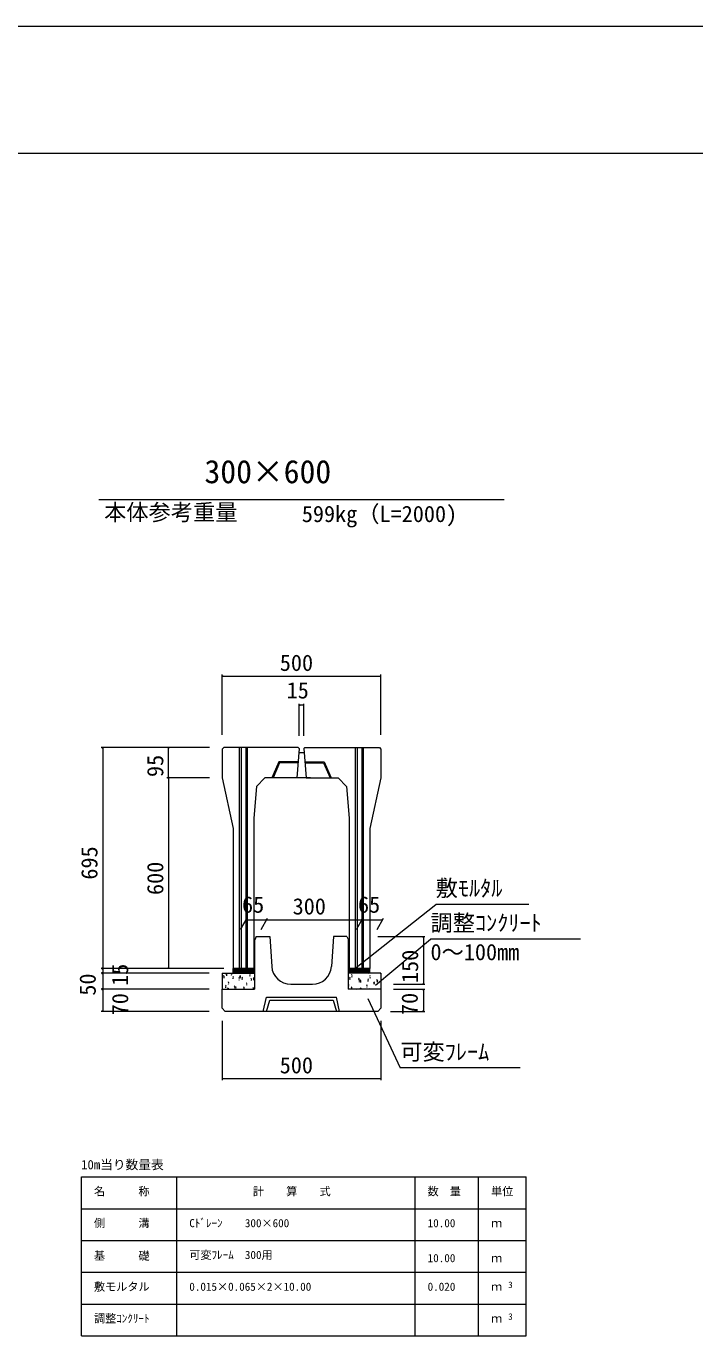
# Model space of a CAD drawing. Units: millimetres on the paper, scale 1:20. Extents: x -2 to 839, y 0 to 594.
# Drawn here: x 418.4 to 523.7, y 388.1 to 594.1 of the extents above; entities that cross this region are included whole.
import ezdxf
from ezdxf.enums import TextEntityAlignment as Align

# ---------------------------------------------------------------- set-up
doc = ezdxf.new("R2010")
doc.units = ezdxf.units.MM
for name, color, linetype, lineweight in [('0_2', 7, 'Continuous', 18), ('D-STR-DIM（寸法）', 7, 'Continuous', 18), ('D-STR-HTXT（旗揚げ）', 4, 'Continuous', 18), ('D-STR-STRn（構造物）', 5, 'Continuous', 18), ('D-STR-TXT（文字）', 7, 'Continuous', 18), ('D-STR（構造物外形線）', 1, 'Continuous', 18), ('D-TTL(外枠）', 2, 'Continuous', 18), ('DEFPOINTS_3', 8, 'Continuous', 18)]:
    doc.layers.add(name, color=color, linetype=linetype, lineweight=lineweight)
doc.styles.add('ＭＳ ゴシック', font='')
doc.styles.get('ＭＳ ゴシック').set_extended_font_data('MS Gothic')

msp = doc.modelspace()

# ---------------------------------------------------------------- linework, layer by layer
at = {"layer": '0_2'}
for p, q in [((449.276, 491.884), (449.426, 491.909)), ((449.426, 491.859), (449.276, 491.884)), ((474.126, 491.909), (474.276, 491.884)), ((474.276, 491.884), (474.126, 491.859)), ((461.39, 487.301), (461.54, 487.326)), ((461.54, 487.276), (461.39, 487.301)), ((462.013, 487.326), (462.163, 487.301)), ((462.163, 487.301), (462.013, 487.276)), ((430.455, 480.495), (430.48, 480.645)), ((430.48, 480.645), (430.505, 480.495)), ((440.815, 480.495), (440.84, 480.645)), ((440.84, 480.645), (440.865, 480.495)), ((440.84, 475.895), (440.815, 476.045)), ((440.865, 476.045), (440.84, 475.895)), ((440.815, 475.745), (440.84, 475.895)), ((440.84, 475.895), (440.865, 475.745)), ((453.057, 453.564), (453.207, 453.589)), ((453.207, 453.539), (453.057, 453.564)), ((456.145, 453.589), (456.295, 453.564)), ((456.295, 453.564), (456.145, 453.539)), ((456.295, 453.564), (456.445, 453.589)), ((456.445, 453.539), (456.295, 453.564)), ((471.145, 453.589), (471.295, 453.564)), ((471.295, 453.564), (471.145, 453.539)), ((471.295, 453.564), (471.445, 453.589)), ((471.445, 453.539), (471.295, 453.564)), ((474.408, 453.589), (474.558, 453.564)), ((474.558, 453.564), (474.408, 453.539)), ((480.926, 450.745), (480.951, 450.895)), ((480.951, 450.895), (480.976, 450.745)), ((430.48, 445.895), (430.455, 446.045)), ((430.455, 445.745), (430.48, 445.895)), ((430.48, 445.145), (430.455, 445.295)), ((430.455, 444.995), (430.48, 445.145)), ((430.505, 446.045), (430.48, 445.895)), ((430.48, 445.895), (430.505, 445.745)), ((430.505, 445.295), (430.48, 445.145)), ((430.48, 445.145), (430.505, 444.995)), ((440.84, 445.895), (440.815, 446.045)), ((440.865, 446.045), (440.84, 445.895)), ((480.951, 443.395), (480.926, 443.545)), ((480.976, 443.545), (480.951, 443.395)), ((430.48, 442.645), (430.455, 442.795)), ((430.455, 442.495), (430.48, 442.645)), ((430.505, 442.795), (430.48, 442.645)), ((430.48, 442.645), (430.505, 442.495)), ((480.926, 442.495), (480.951, 442.645)), ((480.951, 442.645), (480.976, 442.495)), ((430.48, 439.145), (430.455, 439.295)), ((430.505, 439.295), (430.48, 439.145)), ((480.951, 439.145), (480.926, 439.295)), ((480.976, 439.295), (480.951, 439.145)), ((449.264, 428.567), (449.414, 428.592)), ((474.114, 428.592), (474.264, 428.567)), ((449.414, 428.542), (449.264, 428.567)), ((474.264, 428.567), (474.114, 428.542))]:
    msp.add_line(p, q, dxfattribs=at)
at = {"layer": '0_2', "color": 9}
for p, q in [((449.276, 491.884), (449.296, 491.884)), ((474.276, 491.884), (474.256, 491.884)), ((461.39, 487.301), (461.41, 487.301)), ((462.163, 487.301), (462.143, 487.301)), ((430.48, 480.645), (430.48, 480.625)), ((440.84, 480.645), (440.84, 480.625)), ((440.84, 475.895), (440.84, 475.915)), ((440.84, 475.895), (440.84, 475.875)), ((453.057, 453.564), (453.077, 453.564)), ((456.295, 453.564), (456.275, 453.564)), ((456.295, 453.564), (456.315, 453.564)), ((471.295, 453.564), (471.275, 453.564)), ((471.295, 453.564), (471.315, 453.564)), ((474.558, 453.564), (474.538, 453.564)), ((480.951, 450.895), (480.951, 450.875)), ((430.48, 445.895), (430.48, 445.915)), ((430.48, 445.895), (430.48, 445.875)), ((430.48, 445.145), (430.48, 445.165)), ((430.48, 445.145), (430.48, 445.125)), ((440.84, 445.895), (440.84, 445.915)), ((480.951, 443.395), (480.951, 443.415)), ((430.48, 442.645), (430.48, 442.665)), ((430.48, 442.645), (430.48, 442.625)), ((480.951, 442.645), (480.951, 442.625)), ((430.48, 439.145), (430.48, 439.165)), ((480.951, 439.145), (480.951, 439.165)), ((449.264, 428.567), (449.284, 428.567)), ((474.264, 428.567), (474.244, 428.567))]:
    msp.add_line(p, q, dxfattribs=at)
at = {"layer": 'D-STR-DIM（寸法）'}
for p, q in [((449.276, 482.645), (449.276, 492.134)), ((449.296, 491.884), (474.256, 491.884)), ((474.276, 482.645), (474.276, 492.134)), ((461.39, 482.495), (461.39, 487.551)), ((462.143, 487.301), (461.41, 487.301)), ((462.163, 482.495), (462.163, 487.551)), ((447.276, 480.645), (430.23, 480.645)), ((430.48, 480.625), (430.48, 445.915)), ((447.276, 480.645), (440.59, 480.645)), ((440.84, 475.915), (440.84, 480.625)), ((447.276, 475.895), (440.59, 475.895)), ((447.276, 475.895), (440.59, 475.895)), ((440.84, 475.875), (440.84, 445.915)), ((452.181, 452.046), (453.202, 453.814)), ((453.077, 453.564), (456.275, 453.564)), ((455.418, 452.046), (456.439, 453.814)), ((455.418, 452.046), (456.439, 453.814)), ((456.315, 453.564), (471.275, 453.564)), ((470.418, 452.046), (471.439, 453.814)), ((470.418, 452.046), (471.439, 453.814)), ((471.315, 453.564), (474.538, 453.564)), ((473.681, 452.046), (474.702, 453.814)), ((473.776, 450.895), (481.201, 450.895)), ((480.951, 450.875), (480.951, 443.415)), ((449.026, 445.895), (430.23, 445.895)), ((449.53, 445.895), (430.23, 445.895)), ((447.264, 445.145), (430.23, 445.145)), ((447.264, 445.145), (430.23, 445.145)), ((430.48, 445.875), (430.48, 445.165)), ((430.48, 445.125), (430.48, 442.665)), ((449.026, 445.895), (440.59, 445.895)), ((476.264, 443.395), (481.201, 443.395)), ((447.264, 442.645), (430.23, 442.645)), ((447.264, 442.645), (430.23, 442.645)), ((430.48, 442.625), (430.48, 439.165)), ((476.264, 442.645), (481.201, 442.645)), ((480.951, 442.625), (480.951, 439.165)), ((447.264, 439.145), (430.23, 439.145)), ((475.764, 439.145), (481.201, 439.145)), ((449.264, 437.645), (449.264, 428.317)), ((474.264, 437.645), (474.264, 428.317)), ((449.284, 428.567), (474.244, 428.567))]:
    msp.add_line(p, q, dxfattribs=at)
at = {"layer": 'D-STR-HTXT（旗揚げ）'}
for p, q in [((429.872, 519.682), (493.655, 519.682)), ((469.854, 445.608), (482.889, 455.976)), ((497.55, 455.976), (482.889, 455.976)), ((473.425, 443.25), (482.07, 450.514)), ((505.669, 450.514), (482.07, 450.514)), ((472.233, 441.145), (477.317, 430.233)), ((496.18, 430.233), (477.317, 430.233)), ((427.149, 413.097), (497.149, 413.097)), ((427.149, 388.097), (427.149, 413.097)), ((442.149, 388.097), (442.149, 413.097)), ((479.649, 388.097), (479.649, 413.097)), ((489.649, 397.097), (489.649, 413.097)), ((489.649, 388.097), (489.649, 413.097)), ((497.149, 388.097), (497.149, 413.097)), ((427.149, 408.097), (497.149, 408.097)), ((427.149, 403.097), (497.149, 403.097)), ((427.149, 398.097), (497.149, 398.097)), ((427.149, 393.097), (497.149, 393.097)), ((427.149, 388.097), (497.149, 388.097))]:
    msp.add_line(p, q, dxfattribs=at)
at = {"layer": 'D-STR-STRn（構造物）'}
for p, q in [((449.264, 445.145), (454.389, 445.145)), ((449.264, 445.145), (449.264, 442.645)), ((449.887, 444.969), (450.042, 445.131)), ((450.793, 445.145), (450.804, 445.138)), ((451.026, 445.145), (451.026, 445.895)), ((451.026, 445.856), (451.065, 445.895)), ((451.026, 445.679), (451.242, 445.895)), ((451.026, 445.503), (451.419, 445.895)), ((451.026, 445.326), (451.595, 445.895)), ((451.026, 445.149), (451.772, 445.895)), ((451.199, 445.145), (451.949, 445.895)), ((451.376, 445.145), (452.126, 445.895)), ((451.553, 445.145), (452.303, 445.895)), ((451.729, 445.145), (452.479, 445.895)), ((451.906, 445.145), (452.656, 445.895)), ((452.083, 445.145), (452.833, 445.895)), ((452.26, 445.145), (453.01, 445.895)), ((452.436, 445.145), (453.186, 445.895)), ((452.613, 445.145), (453.363, 445.895)), ((452.79, 445.145), (453.54, 445.895)), ((452.967, 445.145), (453.717, 445.895)), ((453.144, 445.145), (453.894, 445.895)), ((453.32, 445.145), (454.07, 445.895)), ((453.497, 445.145), (454.247, 445.895)), ((453.579, 445.045), (453.719, 445.098)), ((453.674, 445.145), (454.389, 445.86)), ((453.851, 445.145), (454.389, 445.683)), ((454.027, 445.145), (454.389, 445.506)), ((454.204, 445.145), (454.389, 445.329)), ((454.381, 445.145), (454.389, 445.153)), ((469.139, 445.761), (469.273, 445.895)), ((469.139, 445.584), (469.45, 445.895)), ((469.139, 445.407), (469.627, 445.895)), ((469.139, 445.23), (469.803, 445.895)), ((474.264, 445.145), (469.139, 445.145)), ((469.23, 445.145), (469.98, 445.895)), ((469.407, 445.145), (470.157, 445.895)), ((469.584, 445.145), (470.334, 445.895)), ((469.761, 445.145), (470.511, 445.895)), ((469.937, 445.145), (470.687, 445.895)), ((470.114, 445.145), (470.864, 445.895)), ((470.291, 445.145), (471.041, 445.895)), ((470.468, 445.145), (471.218, 445.895)), ((470.644, 445.145), (471.394, 445.895)), ((470.821, 445.145), (471.571, 445.895)), ((470.998, 445.145), (471.748, 445.895)), ((471.175, 445.145), (471.925, 445.895)), ((471.352, 445.145), (472.102, 445.895)), ((471.528, 445.145), (472.278, 445.895)), ((471.705, 445.145), (472.455, 445.895)), ((471.882, 445.145), (472.501, 445.764)), ((472.059, 445.145), (472.501, 445.587)), ((472.235, 445.145), (472.501, 445.411)), ((472.412, 445.145), (472.501, 445.234)), ((472.501, 445.145), (472.501, 445.895)), ((474.245, 445.029), (474.264, 445.084)), ((474.264, 445.145), (474.264, 442.645)), ((449.519, 444.652), (449.615, 444.766)), ((449.519, 444.652), (449.639, 444.641)), ((449.6, 444.363), (449.577, 444.488)), ((449.797, 443.147), (449.893, 443.262)), ((449.797, 443.147), (449.916, 443.137)), ((449.887, 444.969), (450.065, 444.941)), ((450.022, 444.719), (450, 444.909)), ((450.218, 443.755), (450.358, 443.808)), ((450.218, 443.755), (450.317, 443.687)), ((450.278, 443.41), (450.319, 443.531)), ((450.765, 444.861), (450.805, 444.981)), ((450.954, 444.526), (451.05, 444.641)), ((450.954, 444.526), (451.073, 444.516)), ((451.034, 444.237), (451.011, 444.363)), ((451.231, 443.022), (451.327, 443.137)), ((451.231, 443.022), (451.351, 443.011)), ((451.412, 442.949), (451.552, 443.003)), ((451.898, 444.4), (452.038, 444.453)), ((451.898, 444.4), (451.998, 444.333)), ((451.958, 444.055), (451.999, 444.176)), ((452.021, 444.638), (452.177, 444.8)), ((452.021, 444.638), (452.199, 444.61)), ((452.157, 444.388), (452.135, 444.578)), ((452.388, 444.4), (452.484, 444.515)), ((452.388, 444.401), (452.508, 444.39)), ((452.469, 444.112), (452.446, 444.237)), ((452.666, 442.896), (452.762, 443.011)), ((453.092, 443.594), (453.232, 443.648)), ((453.092, 443.594), (453.192, 443.527)), ((453.152, 443.25), (453.193, 443.371)), ((453.579, 445.045), (453.678, 444.978)), ((453.639, 444.7), (453.679, 444.821)), ((453.823, 444.275), (453.919, 444.39)), ((453.823, 444.275), (453.942, 444.265)), ((453.903, 443.986), (453.88, 444.112)), ((454.156, 444.307), (454.311, 444.469)), ((454.156, 444.307), (454.334, 444.279)), ((454.291, 444.057), (454.269, 444.247)), ((469.144, 443.439), (469.284, 443.492)), ((469.144, 443.439), (469.243, 443.371)), ((469.204, 443.094), (469.245, 443.215)), ((469.325, 444.399), (469.421, 444.514)), ((469.325, 444.399), (469.444, 444.388)), ((469.406, 444.11), (469.383, 444.235)), ((469.602, 442.894), (469.699, 443.009)), ((469.63, 444.889), (469.77, 444.943)), ((469.631, 444.889), (469.73, 444.822)), ((469.691, 444.545), (469.731, 444.665)), ((470.759, 444.273), (470.856, 444.388)), ((470.759, 444.273), (470.879, 444.263)), ((470.84, 443.985), (470.817, 444.11)), ((470.824, 444.084), (470.964, 444.137)), ((470.824, 444.084), (470.924, 444.017)), ((470.884, 443.739), (470.925, 443.86)), ((470.966, 443.938), (471.122, 444.1)), ((470.966, 443.938), (471.144, 443.91)), ((471.102, 443.688), (471.08, 443.878)), ((472.018, 443.278), (472.158, 443.332)), ((472.018, 443.278), (472.118, 443.211)), ((472.078, 442.934), (472.119, 443.055)), ((472.194, 444.148), (472.29, 444.263)), ((472.194, 444.148), (472.313, 444.137)), ((472.275, 443.859), (472.252, 443.984)), ((472.505, 444.729), (472.645, 444.782)), ((472.505, 444.729), (472.604, 444.662)), ((472.565, 444.384), (472.605, 444.505)), ((473.101, 443.607), (473.257, 443.769)), ((473.101, 443.607), (473.279, 443.579)), ((473.236, 443.357), (473.214, 443.547)), ((473.628, 444.022), (473.725, 444.137)), ((473.628, 444.022), (473.748, 444.012)), ((473.709, 443.734), (473.686, 443.859)), ((473.698, 443.923), (473.839, 443.977)), ((473.699, 443.923), (473.798, 443.856)), ((473.759, 443.579), (473.799, 443.7)), ((449.877, 442.858), (449.854, 442.984)), ((450.152, 442.69), (450.308, 442.852)), ((450.152, 442.69), (450.33, 442.662)), ((451.312, 442.733), (451.289, 442.858)), ((451.412, 442.949), (451.511, 442.882)), ((451.485, 442.645), (451.512, 442.726)), ((452.666, 442.896), (452.785, 442.886)), ((452.739, 442.645), (452.723, 442.733)), ((454.1, 442.771), (454.197, 442.886)), ((454.1, 442.771), (454.22, 442.76)), ((454.286, 442.789), (454.389, 442.829)), ((454.286, 442.789), (454.385, 442.722)), ((469.602, 442.895), (469.722, 442.884)), ((469.676, 442.645), (469.66, 442.731)), ((470.368, 442.645), (470.478, 442.687)), ((471.037, 442.769), (471.133, 442.884)), ((471.037, 442.769), (471.156, 442.759)), ((472.473, 442.645), (472.568, 442.758))]:
    msp.add_line(p, q, dxfattribs=at)
at = {"layer": 'D-STR-TXT（文字）', "color": 5}
for p, q in [((454.276, 445.895), (454.389, 445.895)), ((469.276, 445.895), (469.139, 445.895))]:
    msp.add_line(p, q, dxfattribs=at)
at = {"layer": 'D-STR（構造物外形線）'}
for p, q in [((449.276, 480.395), (449.526, 480.645)), ((449.276, 480.395), (449.276, 475.895)), ((461.251, 480.645), (449.526, 480.645)), ((452.026, 445.895), (452.026, 480.645)), ((452.276, 480.645), (452.276, 445.895)), ((453.026, 480.645), (453.026, 445.895)), ((453.276, 445.895), (453.276, 480.645)), ((461.39, 480.495), (461.026, 475.895)), ((461.251, 480.645), (461.39, 480.495)), ((462.163, 480.495), (462.301, 480.645)), ((462.163, 480.495), (462.526, 475.895)), ((462.301, 480.645), (474.026, 480.645)), ((470.276, 445.895), (470.276, 480.645)), ((470.526, 480.645), (470.526, 445.895)), ((471.276, 480.645), (471.276, 445.895)), ((471.526, 445.895), (471.526, 480.645)), ((474.026, 480.645), (474.276, 480.395)), ((474.276, 480.395), (474.276, 475.895)), ((458.226, 478.395), (457.126, 475.895)), ((458.324, 478.245), (457.29, 475.895)), ((461.224, 478.395), (458.226, 478.395)), ((461.212, 478.245), (458.324, 478.245)), ((461.342, 479.895), (462.211, 479.895)), ((462.329, 478.395), (465.326, 478.395)), ((462.341, 478.245), (465.229, 478.245)), ((465.229, 478.245), (466.263, 475.895)), ((465.326, 478.395), (466.426, 475.895)), ((449.276, 475.895), (451.026, 467.895)), ((454.676, 474.545), (454.276, 469.545)), ((456.026, 475.895), (454.676, 474.545)), ((463.179, 475.895), (456.026, 475.895)), ((462.526, 475.895), (467.526, 475.895)), ((467.526, 475.895), (468.876, 474.545)), ((468.876, 474.545), (469.276, 469.545)), ((474.276, 475.895), (472.526, 467.895)), ((451.026, 467.895), (451.026, 445.895)), ((454.276, 469.545), (454.276, 445.895)), ((469.276, 469.545), (469.276, 445.895)), ((472.526, 467.895), (472.526, 445.895)), ((454.389, 450.395), (454.389, 442.645)), ((454.658, 450.895), (454.408, 450.395)), ((454.658, 450.895), (456.783, 450.895)), ((454.658, 450.895), (456.783, 450.895)), ((456.783, 450.895), (457.084, 446.203)), ((466.783, 450.895), (466.469, 446.195)), ((468.908, 450.895), (466.783, 450.895)), ((468.908, 450.895), (469.158, 450.395)), ((469.139, 450.433), (469.139, 442.645)), ((454.276, 445.895), (451.026, 445.895)), ((472.526, 445.895), (469.276, 445.895)), ((460.077, 443.395), (463.476, 443.395)), ((449.264, 439.645), (449.264, 442.645)), ((449.264, 442.645), (454.389, 442.645)), ((455.764, 439.145), (456.264, 441.395)), ((456.264, 441.395), (467.264, 441.395)), ((467.764, 439.145), (467.264, 441.395)), ((474.264, 442.645), (469.139, 442.645)), ((474.264, 442.645), (474.264, 439.645)), ((449.764, 439.145), (449.264, 439.645)), ((473.764, 439.145), (449.764, 439.145)), ((473.764, 439.145), (449.764, 439.145)), ((456.264, 439.145), (456.764, 440.895)), ((456.764, 440.895), (466.764, 440.895)), ((466.764, 440.895), (467.264, 439.145)), ((474.264, 439.645), (473.764, 439.145))]:
    msp.add_line(p, q, dxfattribs=at)
for centre, start, end in [((460.077, 446.395), 183.67103, 269.99614), ((463.476, 446.395), 269.99614, 356.18575)]:
    msp.add_arc(centre, 3, start, end, dxfattribs=at)
at = {"layer": 'D-TTL(外枠）'}
msp.add_line((23.367, 574.14), (818.367, 574.14), dxfattribs=at)
at = {"layer": 'DEFPOINTS_3'}
msp.add_line((-1.633, 594.14), (839.367, 594.14), dxfattribs=at)

# ---------------------------------------------------------------- texts
at = {"layer": 'D-STR-STRn（構造物）', "color": 7, "style": 'ＭＳ ゴシック'}
for s, p in [('500', (458.356, 491.934)), ('15', (459.434, 487.6)), ('65', (452.411, 453.889)), ('300', (460.375, 453.614)), ('65', (470.661, 453.889)), ('500', (458.344, 428.617))]:
    msp.add_text(s, height=2.566, dxfattribs=at).set_placement(p, align=Align.BOTTOM_LEFT)
for s, p in [('95', (440.79, 476.014)), ('695', (430.43, 459.868)), ('600', (440.79, 457.448)), ('150', (480.901, 443.601)), ('15', (435.248, 443.147)), ('50', (430.155, 441.612)), ('70', (435.27, 438.52)), ('70', (480.841, 438.568))]:
    msp.add_text(s, height=2.566, rotation=90, dxfattribs=at).set_placement(p, align=Align.BOTTOM_LEFT)
at = {"layer": 'D-STR-TXT（文字）', "style": 'ＭＳ ゴシック'}
for s, height, p in [('300×600', 3.666, (446.498, 521.131)), ('本体参考重量', 2.566, (430.703, 515.615)), ('599kg（L=2000)', 2.566, (461.822, 515.352)), ('敷ﾓﾙﾀﾙ', 2.566, (482.889, 456.476)), ('調整ｺﾝｸﾘｰﾄ', 2.566, (482.07, 451.014)), ('0～100mm', 2.566, (482.07, 446.422)), ('可変ﾌﾚｰﾑ', 2.566, (477.317, 430.733)), ('10m当り数量表', 1.466, (427.094, 413.859)), ('名\u3000\u3000\u3000称', 1.283, (429.11, 409.798)), ('計\u3000\u3000算\u3000\u3000式', 1.283, (454.114, 409.798)), ('数\u3000量', 1.283, (481.61, 409.798)), ('単位', 1.283, (491.61, 409.798)), ('側\u3000\u3000\u3000溝', 1.283, (429.11, 404.798)), ('Cﾄﾞﾚｰﾝ\u3000\u3000300×600', 1.283, (444.11, 404.798)), ('10.00', 1.283, (481.624, 404.798)), ('ｍ', 1.283, (491.61, 404.798)), ('基\u3000\u3000\u3000礎', 1.283, (429.11, 399.666)), ('可変ﾌﾚｰﾑ\u3000300用', 1.283, (444.11, 399.798)), ('10.00', 1.283, (481.624, 399.298)), ('ｍ', 1.283, (491.61, 399.298)), ('敷モルタル', 1.283, (429.11, 394.798)), ('0.015×0.065×2×10.00', 1.283, (444.11, 394.798)), ('0.020', 1.283, (481.624, 394.798)), ('ｍ', 1.283, (491.61, 394.798)), ('3', 1.026, (494.311, 395.301)), ('調整ｺﾝｸﾘｰﾄ', 1.283, (429.11, 389.798)), ('3', 1.026, (494.311, 390.301)), ('ｍ', 1.283, (491.61, 389.798))]:
    msp.add_text(s, height=height, dxfattribs=at).set_placement(p, align=Align.BOTTOM_LEFT)

doc.saveas('drawing.dxf')
